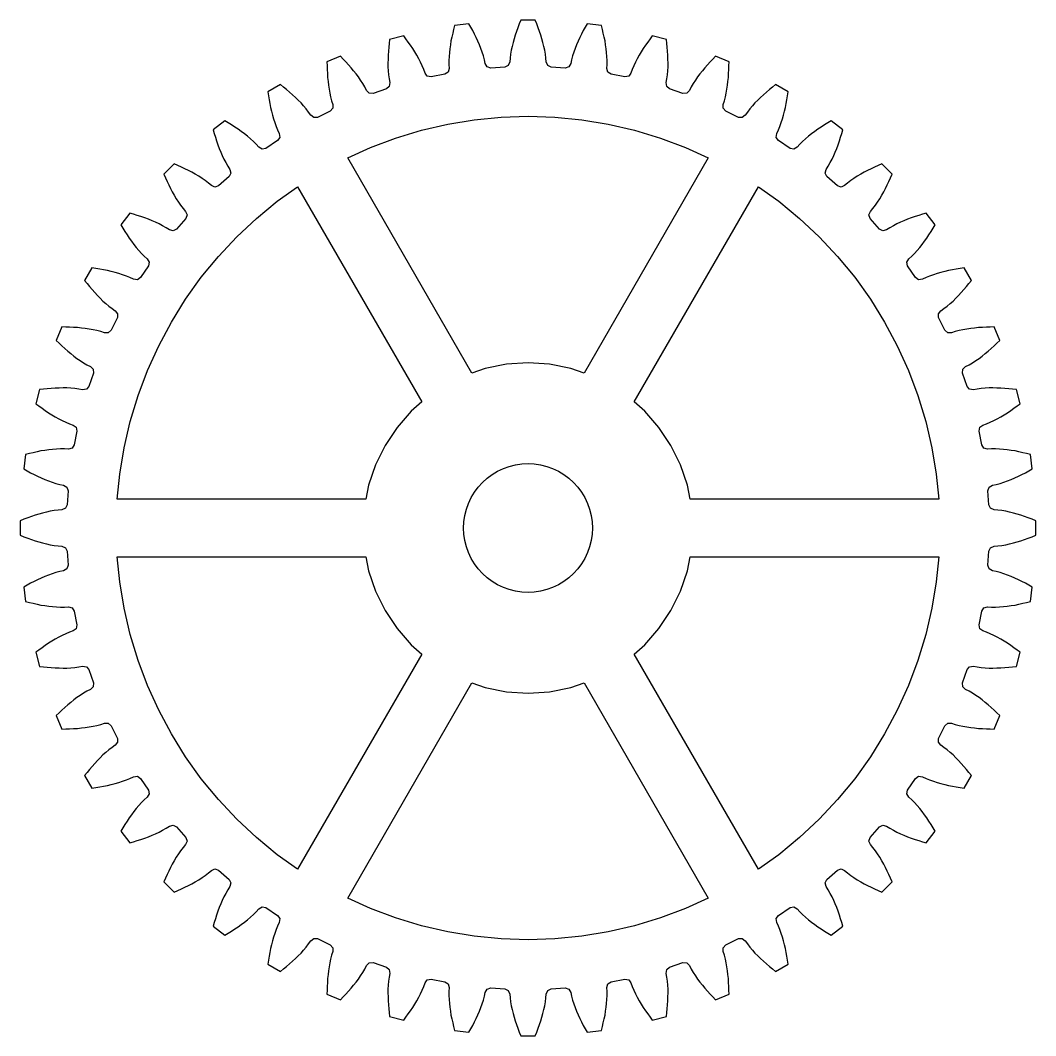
# Model space of a CAD drawing. Header units: millimetres. Extents: x 5 to 285, y 5 to 225.
# Drawn here: x 5 to 66.5, y 97.7 to 159.2 of the extents above; entities that cross this region are included whole.
import ezdxf

# ---------------------------------------------------------------- set-up
doc = ezdxf.new("R2010")
doc.units = ezdxf.units.MM
doc.layers.add('CUT', color=1, linetype='Continuous')

msp = doc.modelspace()

# ---------------------------------------------------------------- linework, layer by layer
at = {"layer": 'CUT'}
for points in [[(36.2745, 97.9427), (36.3579, 98.1658), (36.4401, 98.3894), (36.5206, 98.6135), (36.5857, 98.8426), (36.6489, 99.0722), (36.7111, 99.3021), (36.7579, 99.5355), (36.8009, 99.7698), (36.8322, 100.0057), (36.854, 100.2429), (36.9387, 100.4598), (37.1478, 100.5613), (38.0001, 100.6172), (38.2207, 100.5439), (38.333, 100.3398), (38.3856, 100.1076), (38.4475, 99.8777), (38.5206, 99.6511), (38.5975, 99.4257), (38.6891, 99.2059), (38.7818, 98.9865), (38.8762, 98.7678), (38.9853, 98.5562), (39.096, 98.3453), (39.2078, 98.135), (39.3207, 97.9253), (40.1994, 98.041), (40.2542, 98.2728), (40.3078, 98.5048), (40.3601, 98.7372), (40.4107, 98.9699), (40.4453, 99.2055), (40.478, 99.4414), (40.5097, 99.6774), (40.5256, 99.915), (40.5376, 100.1529), (40.5379, 100.3909), (40.5285, 100.6289), (40.5842, 100.855), (40.7783, 100.9829), (41.616, 101.1495), (41.8442, 101.1056), (41.9822, 100.918), (42.0646, 100.6946), (42.156, 100.4748), (42.2581, 100.2596), (42.3637, 100.0462), (42.4833, 99.8403), (42.6038, 99.6349), (42.726, 99.4304), (42.8618, 99.2348), (42.999, 99.0401), (43.1373, 98.8462), (43.2766, 98.6531), (44.1327, 98.8825), (44.1567, 99.1194), (44.1796, 99.3565), (44.2011, 99.5937), (44.2209, 99.831), (44.2245, 100.0691), (44.2261, 100.3073), (44.2267, 100.5454), (44.2115, 100.783), (44.1923, 101.0204), (44.1615, 101.2565), (44.1212, 101.4912), (44.1469, 101.7226), (44.3226, 101.8748), (45.1314, 102.1493), (45.3634, 102.1356), (45.5247, 101.9676), (45.6356, 101.7568), (45.7549, 101.5509), (45.8842, 101.3509), (46.0168, 101.1531), (46.1622, 100.9645), (46.3085, 100.7765), (46.4563, 100.5898), (46.6165, 100.4136), (46.7779, 100.2385), (46.9404, 100.0643), (47.1037, 99.891), (47.9225, 100.2301), (47.9154, 100.4682), (47.9071, 100.7062), (47.8975, 100.9442), (47.8862, 101.182), (47.8586, 101.4186), (47.8292, 101.6549), (47.7986, 101.8911), (47.7525, 102.1248), (47.7025, 102.3576), (47.6412, 102.5876), (47.5706, 102.815), (47.5658, 103.0479), (47.7202, 103.2216), (48.4862, 103.5994), (48.7181, 103.6161), (48.8999, 103.4706), (49.0374, 103.2761), (49.1825, 103.0874), (49.3368, 102.906), (49.4941, 102.7272), (49.6629, 102.5592), (49.8325, 102.392), (50.0033, 102.2261), (50.1852, 102.0723), (50.3681, 101.9198), (50.5519, 101.7684), (50.7364, 101.6178), (51.504, 102.061), (51.4659, 102.296), (51.4266, 102.5309), (51.386, 102.7656), (51.3437, 103), (51.2855, 103.2309), (51.2254, 103.4614), (51.1644, 103.6916), (51.0882, 103.9172), (51.0082, 104.1415), (50.9174, 104.3615), (50.8177, 104.5778), (50.7826, 104.808), (50.913, 105.0005), (51.6231, 105.475), (51.8508, 105.5218), (52.0501, 105.4013), (52.2117, 105.2264), (52.3802, 105.0583), (52.5569, 104.8986), (52.7362, 104.7418), (52.9255, 104.5973), (53.1154, 104.4536), (53.3065, 104.3115), (53.5068, 104.1827), (53.7081, 104.0554), (53.9101, 103.9292), (54.1127, 103.8041), (54.8158, 104.3436), (54.7474, 104.5717), (54.6778, 104.7995), (54.6069, 105.0268), (54.5344, 105.2537), (54.4465, 105.475), (54.3569, 105.6957), (54.2663, 105.9159), (54.1613, 106.1297), (54.0527, 106.3416), (53.934, 106.5479), (53.8069, 106.7493), (53.7421, 106.973), (53.8462, 107.1808), (54.4883, 107.744), (54.708, 107.8201), (54.9213, 107.7266), (55.1044, 107.5743), (55.2934, 107.4297), (55.4894, 107.2944), (55.6876, 107.1623), (55.8941, 107.0438), (56.1012, 106.9261), (56.3092, 106.8101), (56.5246, 106.7086), (56.7408, 106.6087), (56.9575, 106.5099), (57.1747, 106.4123), (57.8014, 107.039), (57.7038, 107.2562), (57.605, 107.4729), (57.5051, 107.6891), (57.4036, 107.9045), (57.2876, 108.1125), (57.1699, 108.3196), (57.0514, 108.5261), (56.9193, 108.7243), (56.784, 108.9203), (56.6394, 109.1093), (56.4871, 109.2924), (56.3936, 109.5057), (56.4697, 109.7254), (57.0329, 110.3675), (57.2407, 110.4716), (57.4644, 110.4068), (57.6658, 110.2797), (57.8721, 110.161), (58.084, 110.0524), (58.2978, 109.9474), (58.518, 109.8568), (58.7387, 109.7672), (58.96, 109.6793), (59.1869, 109.6068), (59.4142, 109.5359), (59.642, 109.4663), (59.8701, 109.3979), (60.4096, 110.101), (60.2845, 110.3036), (60.1583, 110.5056), (60.031, 110.7069), (59.9022, 110.9072), (59.7601, 111.0983), (59.6164, 111.2882), (59.4719, 111.4775), (59.3151, 111.6568), (59.1554, 111.8335), (58.9873, 112.002), (58.8124, 112.1636), (58.6919, 112.3629), (58.7387, 112.5906), (59.2132, 113.3007), (59.4057, 113.4311), (59.6359, 113.396), (59.8522, 113.2963), (60.0722, 113.2055), (60.2965, 113.1255), (60.5221, 113.0493), (60.7523, 112.9883), (60.9828, 112.9282), (61.2137, 112.87), (61.4481, 112.8277), (61.6828, 112.7871), (61.9177, 112.7478), (62.1527, 112.7097), (62.5959, 113.4773), (62.4453, 113.6618), (62.2939, 113.8456), (62.1414, 114.0285), (61.9876, 114.2104), (61.8217, 114.3812), (61.6545, 114.5508), (61.4865, 114.7196), (61.3077, 114.8769), (61.1263, 115.0312), (60.9376, 115.1763), (60.7431, 115.3138), (60.5976, 115.4956), (60.6143, 115.7275), (60.9921, 116.4935), (61.1658, 116.6479), (61.3987, 116.6431), (61.6261, 116.5725), (61.8561, 116.5112), (62.0889, 116.4612), (62.3226, 116.4151), (62.5588, 116.3845), (62.7951, 116.3551), (63.0317, 116.3275), (63.2695, 116.3162), (63.5075, 116.3066), (63.7455, 116.2983), (63.9836, 116.2912), (64.3227, 117.11), (64.1494, 117.2733), (63.9752, 117.4358), (63.8001, 117.5972), (63.6239, 117.7574), (63.4372, 117.9052), (63.2492, 118.0515), (63.0606, 118.1969), (62.8628, 118.3295), (62.6628, 118.4588), (62.4569, 118.5781), (62.2461, 118.689), (62.0781, 118.8503), (62.0644, 119.0823), (62.3389, 119.8911), (62.4911, 120.0668), (62.7225, 120.0925), (62.9572, 120.0522), (63.1933, 120.0214), (63.4307, 120.0022), (63.6683, 119.987), (63.9064, 119.9876), (64.1446, 119.9892), (64.3827, 119.9928), (64.62, 120.0126), (64.8572, 120.0341), (65.0943, 120.057), (65.3312, 120.081), (65.5606, 120.9371), (65.3675, 121.0764), (65.1736, 121.2147), (64.9789, 121.3519), (64.7833, 121.4877), (64.5788, 121.6099), (64.3734, 121.7304), (64.1675, 121.85), (63.9541, 121.9556), (63.7389, 122.0577), (63.5191, 122.1491), (63.2957, 122.2315), (63.1081, 122.3695), (63.0642, 122.5977), (63.2308, 123.4354), (63.3587, 123.6295), (63.5848, 123.6852), (63.8228, 123.6758), (64.0608, 123.6761), (64.2987, 123.6881), (64.5363, 123.704), (64.7723, 123.7357), (65.0082, 123.7684), (65.2438, 123.803), (65.4765, 123.8536), (65.7089, 123.9059), (65.9409, 123.9595), (66.1727, 124.0143), (66.2884, 124.893), (66.0787, 125.0059), (65.8684, 125.1177), (65.6575, 125.2284), (65.4459, 125.3375), (65.2272, 125.4319), (65.0078, 125.5246), (64.788, 125.6162), (64.5626, 125.6931), (64.336, 125.7662), (64.1061, 125.8281), (63.8739, 125.8807), (63.6698, 125.993), (63.5965, 126.2136), (63.6524, 127.0659), (63.7539, 127.275), (63.9708, 127.3597), (64.208, 127.3815), (64.4439, 127.4128), (64.6782, 127.4558), (64.9116, 127.5026), (65.1415, 127.5648), (65.3711, 127.628), (65.6002, 127.6931), (65.8243, 127.7736), (66.0479, 127.8558), (66.271, 127.9392), (66.4936, 128.0238), (66.4936, 128.91), (66.271, 128.9946), (66.0479, 129.078), (65.8243, 129.1602), (65.6002, 129.2407), (65.3711, 129.3058), (65.1415, 129.369), (64.9116, 129.4312), (64.6782, 129.478), (64.4439, 129.521), (64.208, 129.5523), (63.9708, 129.5741), (63.7539, 129.6588), (63.6524, 129.8679), (63.5965, 130.7202), (63.6698, 130.9408), (63.8739, 131.0531), (64.1061, 131.1057), (64.336, 131.1676), (64.5626, 131.2407), (64.788, 131.3176), (65.0078, 131.4092), (65.2272, 131.5019), (65.4459, 131.5963), (65.6575, 131.7054), (65.8684, 131.8161), (66.0787, 131.9279), (66.2884, 132.0408), (66.1727, 132.9195), (65.9409, 132.9743), (65.7089, 133.0279), (65.4765, 133.0802), (65.2438, 133.1308), (65.0082, 133.1654), (64.7723, 133.1981), (64.5363, 133.2298), (64.2987, 133.2457), (64.0608, 133.2577), (63.8228, 133.258), (63.5848, 133.2486), (63.3587, 133.3043), (63.2308, 133.4984), (63.0642, 134.3361), (63.1081, 134.5643), (63.2957, 134.7023), (63.5191, 134.7847), (63.7389, 134.8761), (63.9541, 134.9782), (64.1675, 135.0838), (64.3734, 135.2034), (64.5788, 135.3239), (64.7833, 135.4461), (64.9789, 135.5819), (65.1736, 135.7191), (65.3675, 135.8574), (65.5606, 135.9967), (65.3312, 136.8528), (65.0943, 136.8768), (64.8572, 136.8997), (64.62, 136.9212), (64.3827, 136.941), (64.1446, 136.9446), (63.9064, 136.9462), (63.6683, 136.9468), (63.4307, 136.9316), (63.1933, 136.9124), (62.9572, 136.8816), (62.7225, 136.8413), (62.4911, 136.867), (62.3389, 137.0427), (62.0644, 137.8515), (62.0781, 138.0835), (62.2461, 138.2448), (62.4569, 138.3557), (62.6628, 138.475), (62.8628, 138.6043), (63.0606, 138.7369), (63.2492, 138.8823), (63.4372, 139.0286), (63.6239, 139.1764), (63.8001, 139.3366), (63.9752, 139.498), (64.1494, 139.6605), (64.3227, 139.8238), (63.9836, 140.6426), (63.7455, 140.6355), (63.5075, 140.6272), (63.2695, 140.6176), (63.0317, 140.6063), (62.7951, 140.5787), (62.5588, 140.5493), (62.3226, 140.5187), (62.0889, 140.4726), (61.8561, 140.4226), (61.6261, 140.3613), (61.3987, 140.2907), (61.1658, 140.2859), (60.9921, 140.4403), (60.6143, 141.2063), (60.5976, 141.4382), (60.7431, 141.62), (60.9376, 141.7575), (61.1263, 141.9026), (61.3077, 142.0569), (61.4865, 142.2142), (61.6545, 142.383), (61.8217, 142.5526), (61.9876, 142.7234), (62.1414, 142.9053), (62.2939, 143.0882), (62.4453, 143.272), (62.5959, 143.4565), (62.1527, 144.2241), (61.9177, 144.186), (61.6828, 144.1467), (61.4481, 144.1061), (61.2137, 144.0638), (60.9828, 144.0056), (60.7523, 143.9455), (60.5221, 143.8845), (60.2965, 143.8083), (60.0722, 143.7283), (59.8522, 143.6375), (59.6359, 143.5378), (59.4057, 143.5027), (59.2132, 143.6331), (58.7387, 144.3432), (58.6919, 144.5709), (58.8124, 144.7702), (58.9873, 144.9318), (59.1554, 145.1003), (59.3151, 145.277), (59.4719, 145.4563), (59.6164, 145.6456), (59.7601, 145.8355), (59.9022, 146.0266), (60.031, 146.2269), (60.1583, 146.4282), (60.2845, 146.6302), (60.4096, 146.8328), (59.8701, 147.5359), (59.642, 147.4675), (59.4142, 147.3979), (59.1869, 147.327), (58.96, 147.2545), (58.7387, 147.1666), (58.518, 147.077), (58.2978, 146.9864), (58.084, 146.8814), (57.8721, 146.7728), (57.6658, 146.6541), (57.4644, 146.527), (57.2407, 146.4622), (57.0329, 146.5663), (56.4697, 147.2084), (56.3936, 147.4281), (56.4871, 147.6414), (56.6394, 147.8245), (56.784, 148.0135), (56.9193, 148.2095), (57.0514, 148.4077), (57.1699, 148.6142), (57.2876, 148.8213), (57.4036, 149.0293), (57.5051, 149.2447), (57.605, 149.4609), (57.7038, 149.6776), (57.8014, 149.8948), (57.1747, 150.5215), (56.9575, 150.4239), (56.7408, 150.3251), (56.5246, 150.2252), (56.3092, 150.1237), (56.1012, 150.0077), (55.8941, 149.89), (55.6876, 149.7715), (55.4894, 149.6394), (55.2934, 149.5041), (55.1044, 149.3595), (54.9213, 149.2072), (54.708, 149.1137), (54.4883, 149.1898), (53.8462, 149.753), (53.7421, 149.9608), (53.8069, 150.1845), (53.934, 150.3859), (54.0527, 150.5922), (54.1613, 150.8041), (54.2663, 151.0179), (54.3569, 151.2381), (54.4465, 151.4588), (54.5344, 151.6801), (54.6069, 151.907), (54.6778, 152.1343), (54.7474, 152.3621), (54.8158, 152.5902), (54.1127, 153.1297), (53.9101, 153.0046), (53.7081, 152.8784), (53.5068, 152.7511), (53.3065, 152.6223), (53.1154, 152.4802), (52.9255, 152.3365), (52.7362, 152.192), (52.5569, 152.0352), (52.3802, 151.8755), (52.2117, 151.7074), (52.0501, 151.5325), (51.8508, 151.412), (51.6231, 151.4588), (50.913, 151.9333), (50.7826, 152.1258), (50.8177, 152.356), (50.9174, 152.5723), (51.0082, 152.7923), (51.0882, 153.0166), (51.1644, 153.2422), (51.2254, 153.4724), (51.2855, 153.7029), (51.3437, 153.9338), (51.386, 154.1682), (51.4266, 154.4029), (51.4659, 154.6378), (51.504, 154.8728), (50.7364, 155.316), (50.5519, 155.1654), (50.3681, 155.014), (50.1852, 154.8615), (50.0033, 154.7077), (49.8325, 154.5418), (49.6629, 154.3746), (49.4941, 154.2066), (49.3368, 154.0278), (49.1825, 153.8464), (49.0374, 153.6577), (48.8999, 153.4632), (48.7181, 153.3177), (48.4862, 153.3344), (47.7202, 153.7122), (47.5658, 153.8859), (47.5706, 154.1188), (47.6412, 154.3462), (47.7025, 154.5762), (47.7525, 154.809), (47.7986, 155.0427), (47.8292, 155.2789), (47.8586, 155.5152), (47.8862, 155.7518), (47.8975, 155.9896), (47.9071, 156.2276), (47.9154, 156.4656), (47.9225, 156.7037), (47.1037, 157.0428), (46.9404, 156.8695), (46.7779, 156.6953), (46.6165, 156.5202), (46.4563, 156.344), (46.3085, 156.1573), (46.1622, 155.9693), (46.0168, 155.7807), (45.8842, 155.5829), (45.7549, 155.3829), (45.6356, 155.177), (45.5247, 154.9662), (45.3634, 154.7982), (45.1314, 154.7845), (44.3226, 155.059), (44.1469, 155.2112), (44.1212, 155.4426), (44.1615, 155.6773), (44.1923, 155.9134), (44.2115, 156.1508), (44.2267, 156.3884), (44.2261, 156.6265), (44.2245, 156.8647), (44.2209, 157.1028), (44.2011, 157.3401), (44.1796, 157.5773), (44.1567, 157.8144), (44.1327, 158.0513), (43.2766, 158.2807), (43.1373, 158.0876), (42.999, 157.8937), (42.8618, 157.699), (42.726, 157.5034), (42.6038, 157.2989), (42.4833, 157.0935), (42.3637, 156.8876), (42.2581, 156.6742), (42.156, 156.459), (42.0646, 156.2392), (41.9822, 156.0158), (41.8442, 155.8282), (41.616, 155.7843), (40.7783, 155.9509), (40.5842, 156.0788), (40.5285, 156.3049), (40.5379, 156.5429), (40.5376, 156.7809), (40.5256, 157.0188), (40.5097, 157.2564), (40.478, 157.4924), (40.4453, 157.7283), (40.4107, 157.9639), (40.3601, 158.1966), (40.3078, 158.429), (40.2542, 158.661), (40.1994, 158.8928), (39.3207, 159.0085), (39.2078, 158.7988), (39.096, 158.5885), (38.9853, 158.3776), (38.8762, 158.166), (38.7818, 157.9473), (38.6891, 157.7279), (38.5975, 157.5081), (38.5206, 157.2827), (38.4475, 157.0561), (38.3856, 156.8262), (38.333, 156.594), (38.2207, 156.3899), (38.0001, 156.3166), (37.1478, 156.3725), (36.9387, 156.474), (36.854, 156.6909), (36.8322, 156.9281), (36.8009, 157.164), (36.7579, 157.3983), (36.7111, 157.6317), (36.6489, 157.8616), (36.5857, 158.0912), (36.5206, 158.3203), (36.4401, 158.5444), (36.3579, 158.768), (36.2745, 158.9911), (36.1899, 159.2137), (35.3037, 159.2137), (35.2191, 158.9911), (35.1357, 158.768), (35.0535, 158.5444), (34.973, 158.3203), (34.9079, 158.0912), (34.8447, 157.8616), (34.7825, 157.6317), (34.7357, 157.3983), (34.6927, 157.164), (34.6614, 156.9281), (34.6396, 156.6909), (34.5549, 156.474), (34.3458, 156.3725), (33.4935, 156.3166), (33.2729, 156.3899), (33.1606, 156.594), (33.108, 156.8262), (33.0461, 157.0561), (32.973, 157.2827), (32.8961, 157.5081), (32.8045, 157.7279), (32.7118, 157.9473), (32.6174, 158.166), (32.5083, 158.3776), (32.3976, 158.5885), (32.2858, 158.7988), (32.1729, 159.0085), (31.2942, 158.8928), (31.2394, 158.661), (31.1858, 158.429), (31.1335, 158.1966), (31.0829, 157.9639), (31.0483, 157.7283), (31.0156, 157.4924), (30.9839, 157.2564), (30.968, 157.0188), (30.956, 156.7809), (30.9557, 156.5429), (30.9651, 156.3049), (30.9094, 156.0788), (30.7153, 155.9509), (29.8776, 155.7843), (29.6494, 155.8282), (29.5114, 156.0158), (29.429, 156.2392), (29.3376, 156.459), (29.2355, 156.6742), (29.1299, 156.8876), (29.0103, 157.0935), (28.8898, 157.2989), (28.7676, 157.5034), (28.6318, 157.699), (28.4946, 157.8937), (28.3563, 158.0876), (28.217, 158.2807), (27.3609, 158.0513), (27.3369, 157.8144), (27.314, 157.5773), (27.2925, 157.3401), (27.2727, 157.1028), (27.2691, 156.8647), (27.2675, 156.6265), (27.2669, 156.3884), (27.2821, 156.1508), (27.3013, 155.9134), (27.3321, 155.6773), (27.3724, 155.4426), (27.3467, 155.2112), (27.171, 155.059), (26.3622, 154.7845), (26.1302, 154.7982), (25.9689, 154.9662), (25.858, 155.177), (25.7387, 155.3829), (25.6094, 155.5829), (25.4768, 155.7807), (25.3314, 155.9693), (25.1851, 156.1573), (25.0373, 156.344), (24.8771, 156.5202), (24.7157, 156.6953), (24.5532, 156.8695), (24.3899, 157.0428), (23.5711, 156.7037), (23.5782, 156.4656), (23.5865, 156.2276), (23.5961, 155.9896), (23.6074, 155.7518), (23.635, 155.5152), (23.6644, 155.2789), (23.695, 155.0427), (23.7411, 154.809), (23.7911, 154.5762), (23.8524, 154.3462), (23.923, 154.1188), (23.9278, 153.8859), (23.7734, 153.7122), (23.0074, 153.3344), (22.7755, 153.3177), (22.5937, 153.4632), (22.4562, 153.6577), (22.3111, 153.8464), (22.1568, 154.0278), (21.9995, 154.2066), (21.8307, 154.3746), (21.6611, 154.5418), (21.4903, 154.7077), (21.3084, 154.8615), (21.1255, 155.014), (20.9417, 155.1654), (20.7572, 155.316), (19.9896, 154.8728), (20.0277, 154.6378), (20.067, 154.4029), (20.1076, 154.1682), (20.1499, 153.9338), (20.2081, 153.7029), (20.2682, 153.4724), (20.3292, 153.2422), (20.4054, 153.0166), (20.4854, 152.7923), (20.5762, 152.5723), (20.6759, 152.356), (20.711, 152.1258), (20.5806, 151.9333), (19.8705, 151.4588), (19.6428, 151.412), (19.4435, 151.5325), (19.2819, 151.7074), (19.1134, 151.8755), (18.9367, 152.0352), (18.7574, 152.192), (18.5681, 152.3365), (18.3782, 152.4802), (18.1871, 152.6223), (17.9868, 152.7511), (17.7855, 152.8784), (17.5835, 153.0046), (17.3809, 153.1297), (16.6778, 152.5902), (16.7462, 152.3621), (16.8158, 152.1343), (16.8867, 151.907), (16.9592, 151.6801), (17.0471, 151.4588), (17.1367, 151.2381), (17.2273, 151.0179), (17.3323, 150.8041), (17.4409, 150.5922), (17.5596, 150.3859), (17.6867, 150.1845), (17.7515, 149.9608), (17.6474, 149.753), (17.0053, 149.1898), (16.7856, 149.1137), (16.5723, 149.2072), (16.3892, 149.3595), (16.2002, 149.5041), (16.0042, 149.6394), (15.806, 149.7715), (15.5995, 149.89), (15.3924, 150.0077), (15.1844, 150.1237), (14.969, 150.2252), (14.7528, 150.3251), (14.5361, 150.4239), (14.3189, 150.5215), (13.6922, 149.8948), (13.7898, 149.6776), (13.8886, 149.4609), (13.9885, 149.2447), (14.09, 149.0293), (14.206, 148.8213), (14.3237, 148.6142), (14.4422, 148.4077), (14.5743, 148.2095), (14.7096, 148.0135), (14.8542, 147.8245), (15.0065, 147.6414), (15.1, 147.4281), (15.0239, 147.2084), (14.4607, 146.5663), (14.2529, 146.4622), (14.0292, 146.527), (13.8278, 146.6541), (13.6215, 146.7728), (13.4096, 146.8814), (13.1958, 146.9864), (12.9756, 147.077), (12.7549, 147.1666), (12.5336, 147.2545), (12.3067, 147.327), (12.0794, 147.3979), (11.8516, 147.4675), (11.6235, 147.5359), (11.084, 146.8328), (11.2091, 146.6302), (11.3353, 146.4282), (11.4626, 146.2269), (11.5914, 146.0266), (11.7335, 145.8355), (11.8772, 145.6456), (12.0217, 145.4563), (12.1785, 145.277), (12.3382, 145.1003), (12.5063, 144.9318), (12.6812, 144.7702), (12.8017, 144.5709), (12.7549, 144.3432), (12.2804, 143.6331), (12.0879, 143.5027), (11.8577, 143.5378), (11.6414, 143.6375), (11.4214, 143.7283), (11.1971, 143.8083), (10.9715, 143.8845), (10.7413, 143.9455), (10.5108, 144.0056), (10.2799, 144.0638), (10.0455, 144.1061), (9.8108, 144.1467), (9.5759, 144.186), (9.3409, 144.2241), (8.8977, 143.4565), (9.0483, 143.272), (9.1997, 143.0882), (9.3522, 142.9053), (9.506, 142.7234), (9.6719, 142.5526), (9.8391, 142.383), (10.0071, 142.2142), (10.1859, 142.0569), (10.3673, 141.9026), (10.556, 141.7575), (10.7505, 141.62), (10.896, 141.4382), (10.8793, 141.2063), (10.5015, 140.4403), (10.3278, 140.2859), (10.0949, 140.2907), (9.8675, 140.3613), (9.6375, 140.4226), (9.4047, 140.4726), (9.171, 140.5187), (8.9348, 140.5493), (8.6985, 140.5787), (8.4619, 140.6063), (8.2241, 140.6176), (7.9861, 140.6272), (7.7481, 140.6355), (7.51, 140.6426), (7.1709, 139.8238), (7.3442, 139.6605), (7.5184, 139.498), (7.6935, 139.3366), (7.8697, 139.1764), (8.0564, 139.0286), (8.2444, 138.8823), (8.433, 138.7369), (8.6308, 138.6043), (8.8308, 138.475), (9.0367, 138.3557), (9.2475, 138.2448), (9.4155, 138.0835), (9.4292, 137.8515), (9.1547, 137.0427), (9.0025, 136.867), (8.7711, 136.8413), (8.5364, 136.8816), (8.3003, 136.9124), (8.0629, 136.9316), (7.8253, 136.9468), (7.5872, 136.9462), (7.349, 136.9446), (7.1109, 136.941), (6.8736, 136.9212), (6.6364, 136.8997), (6.3993, 136.8768), (6.1624, 136.8528), (5.933, 135.9967), (6.1261, 135.8574), (6.32, 135.7191), (6.5147, 135.5819), (6.7103, 135.4461), (6.9148, 135.3239), (7.1202, 135.2034), (7.3261, 135.0838), (7.5395, 134.9782), (7.7547, 134.8761), (7.9745, 134.7847), (8.1979, 134.7023), (8.3855, 134.5643), (8.4294, 134.3361), (8.2628, 133.4984), (8.1349, 133.3043), (7.9088, 133.2486), (7.6708, 133.258), (7.4328, 133.2577), (7.1949, 133.2457), (6.9573, 133.2298), (6.7213, 133.1981), (6.4854, 133.1654), (6.2498, 133.1308), (6.0171, 133.0802), (5.7847, 133.0279), (5.5527, 132.9743), (5.3209, 132.9195), (5.2052, 132.0408), (5.4149, 131.9279), (5.6252, 131.8161), (5.8361, 131.7054), (6.0477, 131.5963), (6.2664, 131.5019), (6.4858, 131.4092), (6.7056, 131.3176), (6.931, 131.2407), (7.1576, 131.1676), (7.3875, 131.1057), (7.6197, 131.0531), (7.8238, 130.9408), (7.8971, 130.7202), (7.8412, 129.8679), (7.7397, 129.6588), (7.5228, 129.5741), (7.2856, 129.5523), (7.0497, 129.521), (6.8154, 129.478), (6.582, 129.4312), (6.3521, 129.369), (6.1225, 129.3058), (5.8934, 129.2407), (5.6693, 129.1602), (5.4457, 129.078), (5.2226, 128.9946), (5, 128.91), (5, 128.0238), (5.2226, 127.9392), (5.4457, 127.8558), (5.6693, 127.7736), (5.8934, 127.6931), (6.1225, 127.628), (6.3521, 127.5648), (6.582, 127.5026), (6.8154, 127.4558), (7.0497, 127.4128), (7.2856, 127.3815), (7.5228, 127.3597), (7.7397, 127.275), (7.8412, 127.0659), (7.8971, 126.2136), (7.8238, 125.993), (7.6197, 125.8807), (7.3875, 125.8281), (7.1576, 125.7662), (6.931, 125.6931), (6.7056, 125.6162), (6.4858, 125.5246), (6.2664, 125.4319), (6.0477, 125.3375), (5.8361, 125.2284), (5.6252, 125.1177), (5.4149, 125.0059), (5.2052, 124.893), (5.3209, 124.0143), (5.5527, 123.9595), (5.7847, 123.9059), (6.0171, 123.8536), (6.2498, 123.803), (6.4854, 123.7684), (6.7213, 123.7357), (6.9573, 123.704), (7.1949, 123.6881), (7.4328, 123.6761), (7.6708, 123.6758), (7.9088, 123.6852), (8.1349, 123.6295), (8.2628, 123.4354), (8.4294, 122.5977), (8.3855, 122.3695), (8.1979, 122.2315), (7.9745, 122.1491), (7.7547, 122.0577), (7.5395, 121.9556), (7.3261, 121.85), (7.1202, 121.7304), (6.9148, 121.6099), (6.7103, 121.4877), (6.5147, 121.3519), (6.32, 121.2147), (6.1261, 121.0764), (5.933, 120.9371), (6.1624, 120.081), (6.3993, 120.057), (6.6364, 120.0341), (6.8736, 120.0126), (7.1109, 119.9928), (7.349, 119.9892), (7.5872, 119.9876), (7.8253, 119.987), (8.0629, 120.0022), (8.3003, 120.0214), (8.5364, 120.0522), (8.7711, 120.0925), (9.0025, 120.0668), (9.1547, 119.8911), (9.4292, 119.0823), (9.4155, 118.8503), (9.2475, 118.689), (9.0367, 118.5781), (8.8308, 118.4588), (8.6308, 118.3295), (8.433, 118.1969), (8.2444, 118.0515), (8.0564, 117.9052), (7.8697, 117.7574), (7.6935, 117.5972), (7.5184, 117.4358), (7.3442, 117.2733), (7.1709, 117.11), (7.51, 116.2912), (7.7481, 116.2983), (7.9861, 116.3066), (8.2241, 116.3162), (8.4619, 116.3275), (8.6985, 116.3551), (8.9348, 116.3845), (9.171, 116.4151), (9.4047, 116.4612), (9.6375, 116.5112), (9.8675, 116.5725), (10.0949, 116.6431), (10.3278, 116.6479), (10.5015, 116.4935), (10.8793, 115.7275), (10.896, 115.4956), (10.7505, 115.3138), (10.556, 115.1763), (10.3673, 115.0312), (10.1859, 114.8769), (10.0071, 114.7196), (9.8391, 114.5508), (9.6719, 114.3812), (9.506, 114.2104), (9.3522, 114.0285), (9.1997, 113.8456), (9.0483, 113.6618), (8.8977, 113.4773), (9.3409, 112.7097), (9.5759, 112.7478), (9.8108, 112.7871), (10.0455, 112.8277), (10.2799, 112.87), (10.5108, 112.9282), (10.7413, 112.9883), (10.9715, 113.0493), (11.1971, 113.1255), (11.4214, 113.2055), (11.6414, 113.2963), (11.8577, 113.396), (12.0879, 113.4311), (12.2804, 113.3007), (12.7549, 112.5906), (12.8017, 112.3629), (12.6812, 112.1636), (12.5063, 112.002), (12.3382, 111.8335), (12.1785, 111.6568), (12.0217, 111.4775), (11.8772, 111.2882), (11.7335, 111.0983), (11.5914, 110.9072), (11.4626, 110.7069), (11.3353, 110.5056), (11.2091, 110.3036), (11.084, 110.101), (11.6235, 109.3979), (11.8516, 109.4663), (12.0794, 109.5359), (12.3067, 109.6068), (12.5336, 109.6793), (12.7549, 109.7672), (12.9756, 109.8568), (13.1958, 109.9474), (13.4096, 110.0524), (13.6215, 110.161), (13.8278, 110.2797), (14.0292, 110.4068), (14.2529, 110.4716), (14.4607, 110.3675), (15.0239, 109.7254), (15.1, 109.5057), (15.0065, 109.2924), (14.8542, 109.1093), (14.7096, 108.9203), (14.5743, 108.7243), (14.4422, 108.5261), (14.3237, 108.3196), (14.206, 108.1125), (14.09, 107.9045), (13.9885, 107.6891), (13.8886, 107.4729), (13.7898, 107.2562), (13.6922, 107.039), (14.3189, 106.4123), (14.5361, 106.5099), (14.7528, 106.6087), (14.969, 106.7086), (15.1844, 106.8101), (15.3924, 106.9261), (15.5995, 107.0438), (15.806, 107.1623), (16.0042, 107.2944), (16.2002, 107.4297), (16.3892, 107.5743), (16.5723, 107.7266), (16.7856, 107.8201), (17.0053, 107.744), (17.6474, 107.1808), (17.7515, 106.973), (17.6867, 106.7493), (17.5596, 106.5479), (17.4409, 106.3416), (17.3323, 106.1297), (17.2273, 105.9159), (17.1367, 105.6957), (17.0471, 105.475), (16.9592, 105.2537), (16.8867, 105.0268), (16.8158, 104.7995), (16.7462, 104.5717), (16.6778, 104.3436), (17.3809, 103.8041), (17.5835, 103.9292), (17.7855, 104.0554), (17.9868, 104.1827), (18.1871, 104.3115), (18.3782, 104.4536), (18.5681, 104.5973), (18.7574, 104.7418), (18.9367, 104.8986), (19.1134, 105.0583), (19.2819, 105.2264), (19.4435, 105.4013), (19.6428, 105.5218), (19.8705, 105.475), (20.5806, 105.0005), (20.711, 104.808), (20.6759, 104.5778), (20.5762, 104.3615), (20.4854, 104.1415), (20.4054, 103.9172), (20.3292, 103.6916), (20.2682, 103.4614), (20.2081, 103.2309), (20.1499, 103), (20.1076, 102.7656), (20.067, 102.5309), (20.0277, 102.296), (19.9896, 102.061), (20.7572, 101.6178), (20.9417, 101.7684), (21.1255, 101.9198), (21.3084, 102.0723), (21.4903, 102.2261), (21.6611, 102.392), (21.8307, 102.5592), (21.9995, 102.7272), (22.1568, 102.906), (22.3111, 103.0874), (22.4562, 103.2761), (22.5937, 103.4706), (22.7755, 103.6161), (23.0074, 103.5994), (23.7734, 103.2216), (23.9278, 103.0479), (23.923, 102.815), (23.8524, 102.5876), (23.7911, 102.3576), (23.7411, 102.1248), (23.695, 101.8911), (23.6644, 101.6549), (23.635, 101.4186), (23.6074, 101.182), (23.5961, 100.9442), (23.5865, 100.7062), (23.5782, 100.4682), (23.5711, 100.2301), (24.3899, 99.891), (24.5532, 100.0643), (24.7157, 100.2385), (24.8771, 100.4136), (25.0373, 100.5898), (25.1851, 100.7765), (25.3314, 100.9645), (25.4768, 101.1531), (25.6094, 101.3509), (25.7387, 101.5509), (25.858, 101.7568), (25.9689, 101.9676), (26.1302, 102.1356), (26.3622, 102.1493), (27.171, 101.8748), (27.3467, 101.7226), (27.3724, 101.4912), (27.3321, 101.2565), (27.3013, 101.0204), (27.2821, 100.783), (27.2669, 100.5454), (27.2675, 100.3073), (27.2691, 100.0691), (27.2727, 99.831), (27.2925, 99.5937), (27.314, 99.3565), (27.3369, 99.1194), (27.3609, 98.8825), (28.217, 98.6531), (28.3563, 98.8462), (28.4946, 99.0401), (28.6318, 99.2348), (28.7676, 99.4304), (28.8898, 99.6349), (29.0103, 99.8403), (29.1299, 100.0462), (29.2355, 100.2596), (29.3376, 100.4748), (29.429, 100.6946), (29.5114, 100.918), (29.6494, 101.1056), (29.8776, 101.1495), (30.7153, 100.9829), (30.9094, 100.855), (30.9651, 100.6289), (30.9557, 100.3909), (30.956, 100.1529), (30.968, 99.915), (30.9839, 99.6774), (31.0156, 99.4414), (31.0483, 99.2055), (31.0829, 98.9699), (31.1335, 98.7372), (31.1858, 98.5048), (31.2394, 98.2728), (31.2942, 98.041), (32.1729, 97.9253), (32.2858, 98.135), (32.3976, 98.3453), (32.5083, 98.5562), (32.6174, 98.7678), (32.7118, 98.9865), (32.8045, 99.2059), (32.8961, 99.4257), (32.973, 99.6511), (33.0461, 99.8777), (33.108, 100.1076), (33.1606, 100.3398), (33.2729, 100.5439), (33.4935, 100.6172), (34.3458, 100.5613), (34.5549, 100.4598), (34.6396, 100.2429), (34.6614, 100.0057), (34.6927, 99.7698), (34.7357, 99.5355), (34.7825, 99.3021), (34.8447, 99.0722), (34.9079, 98.8426), (34.973, 98.6135), (35.0535, 98.3894), (35.1357, 98.1658), (35.2191, 97.9427), (35.3037, 97.7201), (36.1899, 97.7201)], [(38.335, 138.1262), (37.0521, 138.3813), (35.7468, 138.4669), (34.4415, 138.3813), (33.1586, 138.1262), (32.3493, 137.8514), (24.8262, 150.882), (26.2036, 151.5061), (27.7309, 152.081), (29.2925, 152.5547), (30.8817, 152.9252), (32.4918, 153.1911), (34.1158, 153.351), (35.7468, 153.4044), (37.3778, 153.351), (39.0018, 153.1911), (40.6119, 152.9252), (42.2011, 152.5547), (43.7627, 152.081), (45.29, 151.5061), (46.6674, 150.882), (39.1443, 137.8514)], [(10.8744, 130.2169), (11.0226, 131.7219), (11.2885, 133.332), (11.659, 134.9212), (12.1327, 136.4828), (12.7076, 138.0101), (13.381, 139.4965), (14.1503, 140.9357), (15.012, 142.3214), (15.9626, 143.6479), (16.9978, 144.9093), (18.1133, 146.1004), (19.3044, 147.2159), (20.5658, 148.2511), (21.7951, 149.132), (29.3183, 136.1014), (28.6757, 135.538), (27.8133, 134.5545), (27.0866, 133.4669), (26.508, 132.2937), (26.0875, 131.0551), (25.9208, 130.2169)], [(45.5728, 130.2169), (45.4061, 131.0551), (44.9856, 132.2937), (44.407, 133.4669), (43.6803, 134.5545), (42.8179, 135.538), (42.1753, 136.1014), (49.6985, 149.132), (50.9278, 148.2511), (52.1892, 147.2159), (53.3803, 146.1004), (54.4958, 144.9093), (55.531, 143.6479), (56.4816, 142.3214), (57.3433, 140.9357), (58.1126, 139.4965), (58.786, 138.0101), (59.3609, 136.4828), (59.8346, 134.9212), (60.2051, 133.332), (60.471, 131.7219), (60.6192, 130.2169)], [(35.3645, 124.5857), (34.986, 124.6418), (34.6147, 124.7348), (34.2543, 124.8638), (33.9084, 125.0274), (33.5801, 125.2242), (33.2727, 125.4522), (32.9891, 125.7092), (32.7321, 125.9928), (32.5041, 126.3002), (32.3073, 126.6285), (32.1437, 126.9744), (32.0147, 127.3348), (31.9217, 127.7061), (31.8656, 128.0846), (31.8468, 128.4669), (31.8656, 128.8492), (31.9217, 129.2277), (32.0147, 129.599), (32.1437, 129.9594), (32.3073, 130.3053), (32.5041, 130.6336), (32.7321, 130.941), (32.9891, 131.2246), (33.2727, 131.4816), (33.5801, 131.7096), (33.9084, 131.9064), (34.2543, 132.07), (34.6147, 132.199), (34.986, 132.292), (35.3645, 132.3481), (35.7468, 132.3669), (36.1291, 132.3481), (36.5076, 132.292), (36.8789, 132.199), (37.2393, 132.07), (37.5852, 131.9064), (37.9135, 131.7096), (38.2209, 131.4816), (38.5045, 131.2246), (38.7615, 130.941), (38.9895, 130.6336), (39.1863, 130.3053), (39.3499, 129.9594), (39.4789, 129.599), (39.5719, 129.2277), (39.628, 128.8492), (39.6468, 128.4669), (39.628, 128.0846), (39.5719, 127.7061), (39.4789, 127.3348), (39.3499, 126.9744), (39.1863, 126.6285), (38.9895, 126.3002), (38.7615, 125.9928), (38.5045, 125.7092), (38.2209, 125.4522), (37.9135, 125.2242), (37.5852, 125.0274), (37.2393, 124.8638), (36.8789, 124.7348), (36.5076, 124.6418), (36.1291, 124.5857), (35.7468, 124.5669)], [(20.5658, 108.6827), (19.3044, 109.7179), (18.1133, 110.8334), (16.9978, 112.0245), (15.9626, 113.2859), (15.012, 114.6124), (14.1503, 115.9981), (13.381, 117.4373), (12.7076, 118.9237), (12.1327, 120.451), (11.659, 122.0126), (11.2885, 123.6018), (11.0226, 125.2119), (10.8744, 126.7169), (25.9208, 126.7169), (26.0875, 125.8787), (26.508, 124.6401), (27.0866, 123.4669), (27.8133, 122.3793), (28.6757, 121.3958), (29.3183, 120.8324), (21.7951, 107.8018)], [(42.1753, 120.8324), (42.8179, 121.3958), (43.6803, 122.3793), (44.407, 123.4669), (44.9856, 124.6401), (45.4061, 125.8787), (45.5728, 126.7169), (60.6192, 126.7169), (60.471, 125.2119), (60.2051, 123.6018), (59.8346, 122.0126), (59.3609, 120.451), (58.786, 118.9237), (58.1126, 117.4373), (57.3433, 115.9981), (56.4816, 114.6124), (55.531, 113.2859), (54.4958, 112.0245), (53.3803, 110.8334), (52.1892, 109.7179), (50.9278, 108.6827), (49.6985, 107.8018)], [(34.1158, 103.5828), (32.4918, 103.7427), (30.8817, 104.0086), (29.2925, 104.3791), (27.7309, 104.8528), (26.2036, 105.4277), (24.8262, 106.0518), (32.3493, 119.0824), (33.1586, 118.8076), (34.4415, 118.5525), (35.7468, 118.4669), (37.0521, 118.5525), (38.335, 118.8076), (39.1443, 119.0824), (46.6674, 106.0518), (45.29, 105.4277), (43.7627, 104.8528), (42.2011, 104.3791), (40.6119, 104.0086), (39.0018, 103.7427), (37.3778, 103.5828), (35.7468, 103.5294)]]:
    msp.add_lwpolyline(points, close=True, dxfattribs=at)

doc.saveas('drawing.dxf')
